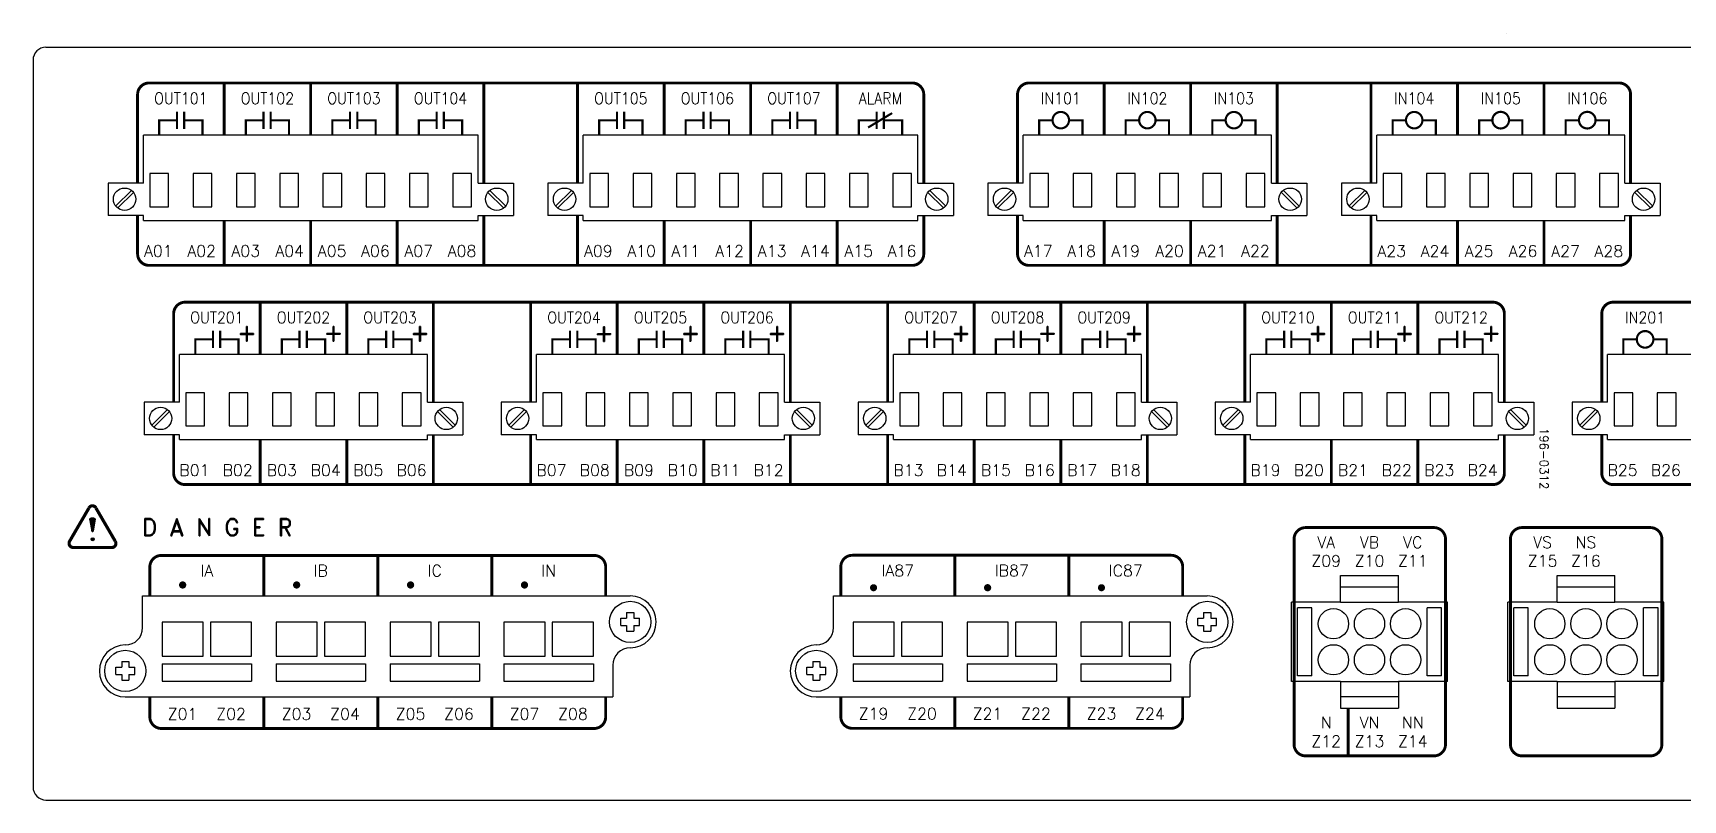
# Model space of a CAD drawing. Extents: x 3.1 to 20.4, y 5.8 to 11.5.
# Drawn here: x 3.12 to 14.56, y 6.14 to 11.46 of the extents above; entities that cross this region are included whole.
import ezdxf
from ezdxf.enums import TextEntityAlignment as Align

# ---------------------------------------------------------------- set-up
doc = ezdxf.new("R2010")
doc.units = 0
doc.header["$MEASUREMENT"] = 0
doc.layers.get('0').update_dxf_attribs({"linetype": 'CONTINUOUS'})
doc.styles.add('ROMAND', font='ROMAND', dxfattribs={"width": 0.875})
doc.styles.add('ROMANS', font='romans.shx', dxfattribs={"width": 0.875})

msp = doc.modelspace()

# ---------------------------------------------------------------- linework, layer by layer
at = {"extrusion": (0, -1, 0)}
msp.add_line((13.337, 11.458, -0.09), (13.337, 11.458, -10.02), dxfattribs=at)
for p, q in [((3.215, 11.36), (20.285, 11.36)), ((3.125, 11.27), (3.125, 6.23)), ((12.19, 7.512), (12.19, 7.697)), ((12.59, 7.512), (12.59, 7.697)), ((13.69, 7.512), (13.69, 7.697)), ((14.09, 7.512), (14.09, 7.697)), ((3.885, 7.555), (7.265, 7.555)), ((3.885, 7.335), (3.885, 7.555)), ((8.675, 7.555), (11.265, 7.555)), ((8.675, 7.335), (8.675, 7.555)), ((12.19, 7.512), (12.59, 7.512)), ((13.69, 7.512), (14.09, 7.512)), ((4.02, 7.085), (4.64, 7.085)), ((4.02, 7.085), (4.02, 6.965)), ((4.64, 7.085), (4.64, 6.965)), ((4.81, 7.085), (5.43, 7.085)), ((4.81, 7.085), (4.81, 6.965)), ((5.43, 7.085), (5.43, 6.965)), ((5.6, 7.085), (6.22, 7.085)), ((5.6, 7.085), (5.6, 6.965)), ((6.22, 7.085), (6.22, 6.965)), ((6.39, 7.085), (7.01, 7.085)), ((6.39, 7.085), (6.39, 6.965)), ((7.01, 7.085), (7.01, 6.965)), ((7.145, 7.075), (7.145, 6.855)), ((8.81, 7.085), (9.43, 7.085)), ((8.81, 7.085), (8.81, 6.965)), ((9.43, 7.085), (9.43, 6.965)), ((9.6, 7.085), (10.22, 7.085)), ((9.6, 7.085), (9.6, 6.965)), ((10.22, 7.085), (10.22, 6.965)), ((10.39, 7.085), (11.01, 7.085)), ((10.39, 7.085), (10.39, 6.965)), ((11.01, 7.085), (11.01, 6.965)), ((11.145, 7.075), (11.145, 6.855)), ((4.02, 6.965), (4.64, 6.965)), ((4.81, 6.965), (5.43, 6.965)), ((5.6, 6.965), (6.22, 6.965)), ((6.39, 6.965), (7.01, 6.965)), ((8.81, 6.965), (9.43, 6.965)), ((9.6, 6.965), (10.22, 6.965)), ((10.39, 6.965), (11.01, 6.965)), ((12.19, 6.962), (12.19, 6.777)), ((12.19, 6.962), (12.59, 6.962)), ((12.59, 6.962), (12.59, 6.777)), ((13.69, 6.962), (13.69, 6.777)), ((13.69, 6.962), (14.09, 6.962)), ((14.09, 6.962), (14.09, 6.777)), ((3.765, 6.855), (7.145, 6.855)), ((8.555, 6.855), (11.145, 6.855)), ((3.215, 6.14), (20.285, 6.14))]:
    msp.add_line(p, q)
at = {"linetype": 'CONTINUOUS', "extrusion": (0, 0, -1)}
for p, q in [((6.21, 10.749), (3.89, 10.749)), ((9.26, 10.749), (6.94, 10.749)), ((11.71, 10.749), (9.99, 10.749)), ((14.16, 10.749), (12.44, 10.749)), ((3.645, 10.418), (3.645, 10.193)), ((3.89, 10.418), (3.645, 10.418)), ((6.21, 10.418), (6.455, 10.418)), ((6.455, 10.418), (6.455, 10.193)), ((6.695, 10.418), (6.695, 10.193)), ((6.94, 10.418), (6.695, 10.418)), ((9.26, 10.418), (9.505, 10.418)), ((9.505, 10.418), (9.505, 10.193)), ((9.745, 10.418), (9.745, 10.193)), ((9.99, 10.418), (9.745, 10.418)), ((11.71, 10.418), (11.955, 10.418)), ((11.955, 10.418), (11.955, 10.193)), ((12.195, 10.418), (12.195, 10.193)), ((12.44, 10.418), (12.195, 10.418)), ((14.16, 10.418), (14.405, 10.418)), ((14.405, 10.418), (14.405, 10.193)), ((3.89, 10.193), (3.645, 10.193)), ((6.21, 10.193), (6.455, 10.193)), ((6.94, 10.193), (6.695, 10.193)), ((9.26, 10.193), (9.505, 10.193)), ((9.99, 10.193), (9.745, 10.193)), ((11.71, 10.193), (11.955, 10.193)), ((12.44, 10.193), (12.195, 10.193)), ((14.16, 10.193), (14.405, 10.193)), ((5.86, 9.229), (4.14, 9.229)), ((8.335, 9.229), (6.615, 9.229)), ((10.81, 9.229), (9.09, 9.229)), ((13.285, 9.229), (11.565, 9.229)), ((16.36, 9.229), (14.04, 9.229)), ((3.895, 8.898), (3.895, 8.673)), ((4.14, 8.898), (3.895, 8.898)), ((5.86, 8.898), (6.105, 8.898)), ((6.105, 8.898), (6.105, 8.673)), ((6.37, 8.898), (6.37, 8.673)), ((6.615, 8.898), (6.37, 8.898)), ((8.335, 8.898), (8.58, 8.898)), ((8.58, 8.898), (8.58, 8.673)), ((8.845, 8.898), (8.845, 8.673)), ((9.09, 8.898), (8.845, 8.898)), ((10.81, 8.898), (11.055, 8.898)), ((11.055, 8.898), (11.055, 8.673)), ((11.32, 8.898), (11.32, 8.673)), ((11.565, 8.898), (11.32, 8.898)), ((13.285, 8.898), (13.53, 8.898)), ((13.53, 8.898), (13.53, 8.673)), ((13.795, 8.898), (13.795, 8.673)), ((14.04, 8.898), (13.795, 8.898)), ((4.14, 8.673), (3.895, 8.673)), ((5.86, 8.673), (6.105, 8.673)), ((6.615, 8.673), (6.37, 8.673)), ((8.335, 8.673), (8.58, 8.673)), ((9.09, 8.673), (8.845, 8.673)), ((10.81, 8.673), (11.055, 8.673)), ((11.565, 8.673), (11.32, 8.673)), ((13.285, 8.673), (13.53, 8.673)), ((14.04, 8.673), (13.795, 8.673))]:
    msp.add_line(p, q, dxfattribs=at)
at = {"linetype": 'CONTINUOUS'}
for p, q in [((3.89, 10.418), (3.89, 10.749)), ((6.21, 10.418), (6.21, 10.749)), ((6.94, 10.418), (6.94, 10.749)), ((9.26, 10.418), (9.26, 10.749)), ((9.99, 10.418), (9.99, 10.749)), ((11.71, 10.418), (11.71, 10.749)), ((12.44, 10.418), (12.44, 10.749)), ((14.16, 10.418), (14.16, 10.749)), ((3.699, 10.259), (3.807, 10.367)), ((3.713, 10.245), (3.821, 10.353)), ((6.387, 10.245), (6.279, 10.353)), ((6.401, 10.259), (6.293, 10.367)), ((6.749, 10.259), (6.857, 10.367)), ((6.763, 10.245), (6.871, 10.353)), ((9.437, 10.245), (9.329, 10.353)), ((9.451, 10.259), (9.343, 10.367)), ((9.799, 10.259), (9.907, 10.367)), ((9.813, 10.245), (9.921, 10.353)), ((11.887, 10.245), (11.779, 10.353)), ((11.901, 10.259), (11.793, 10.367)), ((12.249, 10.259), (12.357, 10.367)), ((12.263, 10.245), (12.371, 10.353)), ((14.337, 10.245), (14.229, 10.353)), ((14.351, 10.259), (14.243, 10.367)), ((3.89, 10.159), (3.89, 10.193)), ((6.21, 10.159), (6.21, 10.193)), ((6.94, 10.159), (6.94, 10.193)), ((9.26, 10.159), (9.26, 10.193)), ((9.99, 10.159), (9.99, 10.193)), ((11.71, 10.159), (11.71, 10.193)), ((12.44, 10.159), (12.44, 10.193)), ((14.16, 10.159), (14.16, 10.193)), ((3.89, 10.159), (6.21, 10.159)), ((6.94, 10.159), (9.26, 10.159)), ((9.99, 10.159), (11.71, 10.159)), ((12.44, 10.159), (14.16, 10.159)), ((4.14, 8.898), (4.14, 9.229)), ((5.86, 8.898), (5.86, 9.229)), ((6.615, 8.898), (6.615, 9.229)), ((8.335, 8.898), (8.335, 9.229)), ((9.09, 8.898), (9.09, 9.229)), ((10.81, 8.898), (10.81, 9.229)), ((11.565, 8.898), (11.565, 9.229)), ((13.285, 8.898), (13.285, 9.229)), ((14.04, 8.898), (14.04, 9.229)), ((3.949, 8.739), (4.057, 8.847)), ((3.963, 8.725), (4.071, 8.833)), ((6.037, 8.725), (5.929, 8.833)), ((6.051, 8.739), (5.943, 8.847)), ((6.424, 8.739), (6.532, 8.847)), ((6.438, 8.725), (6.546, 8.833)), ((8.512, 8.725), (8.404, 8.833)), ((8.526, 8.739), (8.418, 8.847)), ((8.899, 8.739), (9.007, 8.847)), ((8.913, 8.725), (9.021, 8.833)), ((10.987, 8.725), (10.879, 8.833)), ((11.001, 8.739), (10.893, 8.847)), ((11.374, 8.739), (11.482, 8.847)), ((11.388, 8.725), (11.496, 8.833)), ((13.462, 8.725), (13.354, 8.833)), ((13.476, 8.739), (13.368, 8.847)), ((13.849, 8.739), (13.957, 8.847)), ((13.863, 8.725), (13.971, 8.833)), ((4.14, 8.639), (4.14, 8.673)), ((4.14, 8.639), (5.86, 8.639)), ((5.86, 8.639), (5.86, 8.673)), ((6.615, 8.639), (6.615, 8.673)), ((6.615, 8.639), (8.335, 8.639)), ((8.335, 8.639), (8.335, 8.673)), ((9.09, 8.639), (9.09, 8.673)), ((9.09, 8.639), (10.81, 8.639)), ((10.81, 8.639), (10.81, 8.673)), ((11.565, 8.639), (11.565, 8.673)), ((11.565, 8.639), (13.285, 8.639)), ((13.285, 8.639), (13.285, 8.673)), ((14.04, 8.639), (14.04, 8.673)), ((14.04, 8.639), (16.36, 8.639)), ((3.519, 8.088), (3.534, 8.004)), ((3.52, 8.083), (3.52, 8.09)), ((3.521, 8.079), (3.521, 8.091)), ((3.522, 8.073), (3.522, 8.091)), ((3.523, 8.067), (3.523, 8.092)), ((3.524, 8.06), (3.524, 8.093)), ((3.526, 8.054), (3.526, 8.093)), ((3.527, 8.048), (3.527, 8.093)), ((3.528, 8.042), (3.528, 8.094)), ((3.529, 8.035), (3.529, 8.094)), ((3.53, 8.029), (3.53, 8.094)), ((3.531, 8.023), (3.531, 8.095)), ((3.532, 8.017), (3.532, 8.095)), ((3.533, 8.01), (3.533, 8.095)), ((3.534, 8.004), (3.534, 8.095)), ((3.535, 8.002), (3.535, 8.095)), ((3.537, 8.002), (3.537, 8.095)), ((3.538, 8.002), (3.538, 8.095)), ((3.539, 8.002), (3.539, 8.095)), ((3.54, 8.002), (3.54, 8.095)), ((3.541, 8.002), (3.541, 8.095)), ((3.542, 8.005), (3.542, 8.095)), ((3.557, 8.088), (3.542, 8.004)), ((3.543, 8.012), (3.543, 8.095)), ((3.544, 8.018), (3.544, 8.095)), ((3.545, 8.024), (3.545, 8.095)), ((3.546, 8.031), (3.546, 8.094)), ((3.548, 8.037), (3.548, 8.094)), ((3.549, 8.043), (3.549, 8.094)), ((3.55, 8.048), (3.55, 8.094)), ((3.551, 8.055), (3.551, 8.093)), ((3.552, 8.062), (3.552, 8.093)), ((3.553, 8.068), (3.553, 8.092)), ((3.554, 8.074), (3.554, 8.092)), ((3.555, 8.079), (3.555, 8.091)), ((3.556, 8.084), (3.556, 8.091)), ((3.53, 7.943), (3.53, 7.953)), ((3.531, 7.941), (3.531, 7.954)), ((3.532, 7.94), (3.532, 7.956)), ((3.533, 7.939), (3.533, 7.956)), ((3.533, 7.939), (3.533, 7.956)), ((3.534, 7.939), (3.534, 7.957)), ((3.536, 7.938), (3.536, 7.958)), ((3.537, 7.938), (3.537, 7.958)), ((3.538, 7.937), (3.538, 7.958)), ((3.539, 7.937), (3.539, 7.958)), ((3.54, 7.938), (3.54, 7.958)), ((3.541, 7.938), (3.541, 7.958)), ((3.542, 7.938), (3.542, 7.958)), ((3.543, 7.938), (3.543, 7.957)), ((3.544, 7.939), (3.544, 7.957)), ((3.546, 7.94), (3.546, 7.956)), ((3.546, 7.94), (3.546, 7.955)), ((3.548, 7.942), (3.548, 7.954)), ((3.549, 7.943), (3.549, 7.952)), ((12.19, 7.697), (12.59, 7.697)), ((13.69, 7.697), (14.09, 7.697)), ((12.19, 7.617), (12.59, 7.617)), ((13.69, 7.617), (14.09, 7.617)), ((7.24, 7.44), (7.29, 7.44)), ((7.24, 7.44), (7.24, 7.4)), ((7.29, 7.44), (7.29, 7.4)), ((11.24, 7.44), (11.29, 7.44)), ((11.24, 7.44), (11.24, 7.4)), ((11.29, 7.44), (11.29, 7.4)), ((11.85, 6.962), (11.85, 7.512)), ((12.19, 7.512), (11.85, 7.512)), ((11.89, 7.002), (11.89, 7.472)), ((11.99, 7.472), (11.89, 7.472)), ((11.99, 7.002), (11.99, 7.472)), ((12.93, 7.512), (12.59, 7.512)), ((12.79, 7.002), (12.79, 7.472)), ((12.89, 7.472), (12.79, 7.472)), ((12.89, 7.002), (12.89, 7.472)), ((12.93, 6.962), (12.93, 7.512)), ((13.35, 6.962), (13.35, 7.512)), ((13.69, 7.512), (13.35, 7.512)), ((13.39, 7.002), (13.39, 7.472)), ((13.49, 7.472), (13.39, 7.472)), ((13.49, 7.002), (13.49, 7.472)), ((14.43, 7.512), (14.09, 7.512)), ((14.29, 7.002), (14.29, 7.472)), ((14.39, 7.472), (14.29, 7.472)), ((14.39, 7.002), (14.39, 7.472)), ((14.43, 6.962), (14.43, 7.512)), ((7.2, 7.35), (7.2, 7.4)), ((7.2, 7.4), (7.24, 7.4)), ((7.2, 7.35), (7.24, 7.35)), ((7.24, 7.35), (7.24, 7.31)), ((7.29, 7.4), (7.33, 7.4)), ((7.29, 7.35), (7.33, 7.35)), ((7.29, 7.35), (7.29, 7.31)), ((7.33, 7.35), (7.33, 7.4)), ((11.2, 7.35), (11.2, 7.4)), ((11.2, 7.4), (11.24, 7.4)), ((11.2, 7.35), (11.24, 7.35)), ((11.24, 7.35), (11.24, 7.31)), ((11.29, 7.4), (11.33, 7.4)), ((11.29, 7.35), (11.33, 7.35)), ((11.29, 7.35), (11.29, 7.31)), ((11.33, 7.35), (11.33, 7.4)), ((7.24, 7.31), (7.29, 7.31)), ((11.24, 7.31), (11.29, 7.31)), ((3.74, 7.1), (3.79, 7.1)), ((3.74, 7.1), (3.74, 7.06)), ((3.79, 7.1), (3.79, 7.06)), ((8.53, 7.1), (8.58, 7.1)), ((8.53, 7.1), (8.53, 7.06)), ((8.58, 7.1), (8.58, 7.06)), ((3.7, 7.01), (3.7, 7.06)), ((3.7, 7.06), (3.74, 7.06)), ((3.7, 7.01), (3.74, 7.01)), ((3.74, 7.01), (3.74, 6.97)), ((3.79, 7.06), (3.83, 7.06)), ((3.79, 7.01), (3.83, 7.01)), ((3.79, 7.01), (3.79, 6.97)), ((3.83, 7.01), (3.83, 7.06)), ((8.49, 7.01), (8.49, 7.06)), ((8.49, 7.06), (8.53, 7.06)), ((8.49, 7.01), (8.53, 7.01)), ((8.53, 7.01), (8.53, 6.97)), ((8.58, 7.06), (8.62, 7.06)), ((8.58, 7.01), (8.62, 7.01)), ((8.58, 7.01), (8.58, 6.97)), ((8.62, 7.01), (8.62, 7.06)), ((11.99, 7.002), (11.89, 7.002)), ((12.89, 7.002), (12.79, 7.002)), ((13.49, 7.002), (13.39, 7.002)), ((14.39, 7.002), (14.29, 7.002)), ((3.74, 6.97), (3.79, 6.97)), ((8.53, 6.97), (8.58, 6.97)), ((12.19, 6.962), (11.85, 6.962)), ((12.93, 6.962), (12.59, 6.962)), ((13.69, 6.962), (13.35, 6.962)), ((14.43, 6.962), (14.09, 6.962)), ((12.19, 6.857), (12.59, 6.857)), ((12.19, 6.777), (12.59, 6.777)), ((13.69, 6.857), (14.09, 6.857)), ((13.69, 6.777), (14.09, 6.777))]:
    msp.add_line(p, q, dxfattribs=at)
at = {"const_width": 0.02}
for points in [[(3.85, 10.418), (3.85, 11.032, -0.414214), (3.93, 11.112), (9.22, 11.112, -0.414214), (9.3, 11.032), (9.3, 10.418)], [(9.95, 10.418), (9.95, 11.032, -0.414214), (10.03, 11.112), (14.12, 11.112, -0.414214), (14.2, 11.032), (14.2, 10.418)], [(9.3, 10.193), (9.3, 9.927, -0.414214), (9.22, 9.847), (3.93, 9.847, -0.414214), (3.85, 9.927), (3.85, 10.193)], [(14.2, 10.193), (14.2, 9.927, -0.414214), (14.12, 9.847), (10.03, 9.847, -0.414214), (9.95, 9.927), (9.95, 10.193)], [(4.1, 8.898), (4.1, 9.512, -0.414214), (4.18, 9.592), (13.245, 9.592, -0.414214), (13.325, 9.512), (13.325, 8.898)], [(14, 8.898), (14, 9.512, -0.414214), (14.08, 9.592), (19.395, 9.592, -0.414214), (19.475, 9.512), (19.475, 8.898)], [(13.325, 8.673), (13.325, 8.407, -0.414214), (13.245, 8.327), (4.18, 8.327, -0.414214), (4.1, 8.407), (4.1, 8.673)], [(19.475, 8.673), (19.475, 8.407, -0.414214), (19.395, 8.327), (14.08, 8.327, -0.414214), (14, 8.407), (14, 8.673)], [(3.935, 7.555), (3.935, 7.756, -0.414214), (4.015, 7.836), (7.015, 7.836, -0.414214), (7.095, 7.756), (7.095, 7.555)], [(8.725, 7.555), (8.725, 7.757, -0.414214), (8.805, 7.837), (11.015, 7.837, -0.414214), (11.095, 7.757), (11.095, 7.555)], [(7.095, 6.855), (7.095, 6.716, -0.414214), (7.015, 6.636), (4.015, 6.636, -0.414214), (3.935, 6.716), (3.935, 6.855)], [(11.095, 6.855), (11.095, 6.717, -0.414214), (11.015, 6.637), (8.805, 6.637, -0.414214), (8.725, 6.717), (8.725, 6.855)]]:
    msp.add_lwpolyline(points, format="xyb", dxfattribs=at)
at = {"linetype": 'CONTINUOUS'}
for points, const_width in [([(4.45, 11.112), (4.45, 10.749)], 0.02), ([(5.05, 11.112), (5.05, 10.749)], 0.02), ([(5.65, 11.112), (5.65, 10.749)], 0.02), ([(6.25, 11.112), (6.25, 10.418)], 0.02), ([(6.9, 11.112), (6.9, 10.418)], 0.02), ([(7.5, 11.112), (7.5, 10.749)], 0.02), ([(8.1, 11.112), (8.1, 10.749)], 0.02), ([(8.7, 11.112), (8.7, 10.749)], 0.02), ([(11.75, 11.112), (11.75, 10.418)], 0.02), ([(12.4, 11.112), (12.4, 10.418)], 0.02), ([(4.123, 10.913), (4.123, 10.793)], 0.015), ([(4.173, 10.913), (4.173, 10.793)], 0.015), ([(4.723, 10.913), (4.723, 10.793)], 0.015), ([(4.773, 10.913), (4.773, 10.793)], 0.015), ([(5.323, 10.913), (5.323, 10.793)], 0.015), ([(5.373, 10.913), (5.373, 10.793)], 0.015), ([(5.923, 10.913), (5.923, 10.793)], 0.015), ([(5.973, 10.913), (5.973, 10.793)], 0.015), ([(7.173, 10.913), (7.173, 10.793)], 0.015), ([(7.223, 10.913), (7.223, 10.793)], 0.015), ([(7.773, 10.913), (7.773, 10.793)], 0.015), ([(7.823, 10.913), (7.823, 10.793)], 0.015), ([(8.373, 10.913), (8.373, 10.793)], 0.015), ([(8.423, 10.913), (8.423, 10.793)], 0.015), ([(8.973, 10.913), (8.973, 10.793)], 0.015), ([(9.023, 10.913), (9.023, 10.793)], 0.015), ([(4.123, 10.853), (4, 10.853), (4, 10.749)], 0.015), ([(4.177, 10.853), (4.3, 10.853), (4.3, 10.749)], 0.015), ([(4.723, 10.853), (4.6, 10.853), (4.6, 10.749)], 0.015), ([(4.777, 10.853), (4.9, 10.853), (4.9, 10.749)], 0.015), ([(5.323, 10.853), (5.2, 10.853), (5.2, 10.749)], 0.015), ([(5.377, 10.853), (5.5, 10.853), (5.5, 10.749)], 0.015), ([(5.923, 10.853), (5.8, 10.853), (5.8, 10.749)], 0.015), ([(5.977, 10.853), (6.1, 10.853), (6.1, 10.749)], 0.015), ([(7.173, 10.853), (7.05, 10.853), (7.05, 10.749)], 0.015), ([(7.227, 10.853), (7.35, 10.853), (7.35, 10.749)], 0.015), ([(7.773, 10.853), (7.65, 10.853), (7.65, 10.749)], 0.015), ([(7.827, 10.853), (7.95, 10.853), (7.95, 10.749)], 0.015), ([(8.373, 10.853), (8.25, 10.853), (8.25, 10.749)], 0.015), ([(8.427, 10.853), (8.55, 10.853), (8.55, 10.749)], 0.015), ([(8.973, 10.853), (8.85, 10.853), (8.85, 10.749)], 0.015), ([(9.027, 10.853), (9.15, 10.853), (9.15, 10.749)], 0.015), ([(10.193, 10.853), (10.1, 10.853), (10.1, 10.749)], 0.015), ([(10.307, 10.853), (10.4, 10.853), (10.4, 10.749)], 0.015), ([(10.793, 10.853), (10.7, 10.853), (10.7, 10.749)], 0.015), ([(10.907, 10.853), (11, 10.853), (11, 10.749)], 0.015), ([(11.393, 10.853), (11.3, 10.853), (11.3, 10.749)], 0.015), ([(11.507, 10.853), (11.6, 10.853), (11.6, 10.749)], 0.015), ([(12.643, 10.853), (12.55, 10.853), (12.55, 10.749)], 0.015), ([(12.757, 10.853), (12.85, 10.853), (12.85, 10.749)], 0.015), ([(13.242, 10.853), (13.15, 10.853), (13.15, 10.749)], 0.015), ([(13.357, 10.853), (13.45, 10.853), (13.45, 10.749)], 0.015), ([(13.842, 10.853), (13.75, 10.853), (13.75, 10.749)], 0.015), ([(13.957, 10.853), (14.05, 10.853), (14.05, 10.749)], 0.015), ([(6.25, 10.193), (6.25, 9.847)], 0.02), ([(6.9, 10.193), (6.9, 9.847)], 0.02), ([(11.75, 10.193), (11.75, 9.847)], 0.02), ([(12.4, 10.193), (12.4, 9.847)], 0.02), ([(4.45, 10.159), (4.45, 9.847)], 0.02), ([(5.05, 10.159), (5.05, 9.847)], 0.02), ([(5.65, 10.159), (5.65, 9.847)], 0.02), ([(7.5, 10.159), (7.5, 9.847)], 0.02), ([(8.1, 10.159), (8.1, 9.847)], 0.02), ([(8.7, 10.159), (8.7, 9.847)], 0.02), ([(4.373, 9.394), (4.373, 9.274)], 0.015), ([(4.423, 9.394), (4.423, 9.274)], 0.015), ([(4.973, 9.394), (4.973, 9.274)], 0.015), ([(5.023, 9.394), (5.023, 9.274)], 0.015), ([(5.573, 9.394), (5.573, 9.274)], 0.015), ([(5.623, 9.394), (5.623, 9.274)], 0.015), ([(6.848, 9.394), (6.848, 9.274)], 0.015), ([(6.898, 9.394), (6.898, 9.274)], 0.015), ([(7.448, 9.394), (7.448, 9.274)], 0.015), ([(7.498, 9.394), (7.498, 9.274)], 0.015), ([(8.048, 9.394), (8.048, 9.274)], 0.015), ([(8.098, 9.394), (8.098, 9.274)], 0.015), ([(9.323, 9.394), (9.323, 9.274)], 0.015), ([(9.373, 9.394), (9.373, 9.274)], 0.015), ([(9.923, 9.394), (9.923, 9.274)], 0.015), ([(9.973, 9.394), (9.973, 9.274)], 0.015), ([(10.523, 9.394), (10.523, 9.274)], 0.015), ([(10.573, 9.394), (10.573, 9.274)], 0.015), ([(11.798, 9.394), (11.798, 9.274)], 0.015), ([(11.848, 9.394), (11.848, 9.274)], 0.015), ([(12.398, 9.394), (12.398, 9.274)], 0.015), ([(12.448, 9.394), (12.448, 9.274)], 0.015), ([(12.998, 9.394), (12.998, 9.274)], 0.015), ([(13.048, 9.394), (13.048, 9.274)], 0.015), ([(4.373, 9.334), (4.25, 9.334), (4.25, 9.229)], 0.015), ([(4.427, 9.334), (4.55, 9.334), (4.55, 9.229)], 0.015), ([(4.973, 9.334), (4.85, 9.334), (4.85, 9.229)], 0.015), ([(5.027, 9.334), (5.15, 9.334), (5.15, 9.229)], 0.015), ([(5.573, 9.334), (5.45, 9.334), (5.45, 9.229)], 0.015), ([(5.627, 9.334), (5.75, 9.334), (5.75, 9.229)], 0.015), ([(6.848, 9.334), (6.725, 9.334), (6.725, 9.229)], 0.015), ([(6.902, 9.334), (7.025, 9.334), (7.025, 9.229)], 0.015), ([(7.448, 9.334), (7.325, 9.334), (7.325, 9.229)], 0.015), ([(7.502, 9.334), (7.625, 9.334), (7.625, 9.229)], 0.015), ([(8.048, 9.334), (7.925, 9.334), (7.925, 9.229)], 0.015), ([(8.102, 9.334), (8.225, 9.334), (8.225, 9.229)], 0.015), ([(9.323, 9.334), (9.2, 9.334), (9.2, 9.229)], 0.015), ([(9.377, 9.334), (9.5, 9.334), (9.5, 9.229)], 0.015), ([(9.923, 9.334), (9.8, 9.334), (9.8, 9.229)], 0.015), ([(9.977, 9.334), (10.1, 9.334), (10.1, 9.229)], 0.015), ([(10.523, 9.334), (10.4, 9.334), (10.4, 9.229)], 0.015), ([(10.577, 9.334), (10.7, 9.334), (10.7, 9.229)], 0.015), ([(11.798, 9.334), (11.675, 9.334), (11.675, 9.229)], 0.015), ([(11.852, 9.334), (11.975, 9.334), (11.975, 9.229)], 0.015), ([(12.398, 9.334), (12.275, 9.334), (12.275, 9.229)], 0.015), ([(12.452, 9.334), (12.575, 9.334), (12.575, 9.229)], 0.015), ([(12.998, 9.334), (12.875, 9.334), (12.875, 9.229)], 0.015), ([(13.052, 9.334), (13.175, 9.334), (13.175, 9.229)], 0.015), ([(3.378, 7.933), (3.513, 8.165)], 0.022), ([(3.696, 7.933), (3.561, 8.165)], 0.022), ([(3.402, 7.891), (3.672, 7.891)], 0.022)]:
    msp.add_lwpolyline(points, dxfattribs=dict(at, const_width=const_width))
for points, const_width in [([(10.55, 11.111), (10.55, 10.749)], 0.02), ([(11.15, 11.111), (11.15, 10.749)], 0.02), ([(13, 11.111), (13, 10.749)], 0.02), ([(13.6, 11.111), (13.6, 10.749)], 0.02), ([(9.081, 10.903), (8.914, 10.803)], 0.015), ([(10.55, 10.159), (10.55, 9.847)], 0.02), ([(11.15, 10.159), (11.15, 9.847)], 0.02), ([(13, 10.159), (13, 9.847)], 0.02), ([(13.6, 10.159), (13.6, 9.847)], 0.02), ([(4.7, 9.592), (4.7, 9.229)], 0.02), ([(5.3, 9.592), (5.3, 9.229)], 0.02), ([(5.9, 9.592), (5.9, 8.898)], 0.02), ([(6.575, 9.592), (6.575, 8.898)], 0.02), ([(7.175, 9.592), (7.175, 9.229)], 0.02), ([(7.775, 9.592), (7.775, 9.229)], 0.02), ([(8.375, 9.592), (8.375, 8.898)], 0.02), ([(9.05, 9.592), (9.05, 8.898)], 0.02), ([(9.65, 9.592), (9.65, 9.229)], 0.02), ([(10.25, 9.592), (10.25, 9.229)], 0.02), ([(10.85, 9.592), (10.85, 8.898)], 0.02), ([(11.525, 9.592), (11.525, 8.898)], 0.02), ([(12.125, 9.592), (12.125, 9.229)], 0.02), ([(12.725, 9.592), (12.725, 9.229)], 0.02), ([(14.15, 9.229), (14.15, 9.334), (14.243, 9.334)], 0.015), ([(14.45, 9.229), (14.45, 9.334), (14.358, 9.334)], 0.015), ([(4.7, 8.639), (4.7, 8.327)], 0.02), ([(5.3, 8.639), (5.3, 8.327)], 0.02), ([(5.9, 8.673), (5.9, 8.327)], 0.02), ([(6.575, 8.673), (6.575, 8.327)], 0.02), ([(7.175, 8.639), (7.175, 8.327)], 0.02), ([(7.775, 8.639), (7.775, 8.327)], 0.02), ([(8.375, 8.673), (8.375, 8.327)], 0.02), ([(9.05, 8.673), (9.05, 8.327)], 0.02), ([(9.65, 8.639), (9.65, 8.327)], 0.02), ([(10.25, 8.639), (10.25, 8.327)], 0.02), ([(10.85, 8.673), (10.85, 8.327)], 0.02), ([(11.525, 8.673), (11.525, 8.327)], 0.02), ([(12.125, 8.639), (12.125, 8.327)], 0.02), ([(12.725, 8.639), (12.725, 8.327)], 0.02), ([(4.725, 7.836), (4.725, 7.555)], 0.02), ([(5.515, 7.836), (5.515, 7.555)], 0.02), ([(6.305, 7.836), (6.305, 7.555)], 0.02), ([(9.515, 7.837), (9.515, 7.555)], 0.02), ([(10.305, 7.837), (10.305, 7.555)], 0.02), ([(4.725, 6.855), (4.725, 6.636)], 0.02), ([(5.515, 6.855), (5.515, 6.636)], 0.02), ([(6.305, 6.855), (6.305, 6.636)], 0.02), ([(9.515, 6.855), (9.515, 6.637)], 0.02), ([(10.305, 6.855), (10.305, 6.637)], 0.02), ([(12.242, 6.777), (12.242, 6.446)], 0.02)]:
    msp.add_lwpolyline(points, dxfattribs=dict(const_width=const_width))
at = {"linetype": 'CONTINUOUS', "const_width": 0.015}
for points in [[(10.193, 10.854, 1), (10.307, 10.854, 1)], [(10.793, 10.854, 1), (10.907, 10.854, 1)], [(11.393, 10.854, 1), (11.507, 10.854, 1)], [(12.643, 10.854, 1), (12.757, 10.854, 1)], [(13.242, 10.854, 1), (13.357, 10.854, 1)], [(13.842, 10.854, 1), (13.957, 10.854, 1)]]:
    msp.add_lwpolyline(points, format="xyb", close=True, dxfattribs=at)
for points in [[(4.065, 10.484), (3.935, 10.484), (3.935, 10.254), (4.065, 10.254)], [(4.235, 10.254), (4.365, 10.254), (4.365, 10.484), (4.235, 10.484)], [(4.535, 10.254), (4.665, 10.254), (4.665, 10.484), (4.535, 10.484)], [(4.835, 10.254), (4.965, 10.254), (4.965, 10.484), (4.835, 10.484)], [(5.135, 10.254), (5.265, 10.254), (5.265, 10.484), (5.135, 10.484)], [(5.435, 10.254), (5.565, 10.254), (5.565, 10.484), (5.435, 10.484)], [(5.735, 10.254), (5.865, 10.254), (5.865, 10.484), (5.735, 10.484)], [(6.035, 10.254), (6.165, 10.254), (6.165, 10.484), (6.035, 10.484)], [(7.115, 10.484), (6.985, 10.484), (6.985, 10.254), (7.115, 10.254)], [(7.285, 10.254), (7.415, 10.254), (7.415, 10.484), (7.285, 10.484)], [(7.585, 10.254), (7.715, 10.254), (7.715, 10.484), (7.585, 10.484)], [(7.885, 10.254), (8.015, 10.254), (8.015, 10.484), (7.885, 10.484)], [(8.185, 10.254), (8.315, 10.254), (8.315, 10.484), (8.185, 10.484)], [(8.485, 10.254), (8.615, 10.254), (8.615, 10.484), (8.485, 10.484)], [(8.785, 10.254), (8.915, 10.254), (8.915, 10.484), (8.785, 10.484)], [(9.085, 10.254), (9.215, 10.254), (9.215, 10.484), (9.085, 10.484)], [(10.165, 10.484), (10.035, 10.484), (10.035, 10.254), (10.165, 10.254)], [(10.335, 10.254), (10.465, 10.254), (10.465, 10.484), (10.335, 10.484)], [(10.635, 10.254), (10.765, 10.254), (10.765, 10.484), (10.635, 10.484)], [(10.935, 10.254), (11.065, 10.254), (11.065, 10.484), (10.935, 10.484)], [(11.235, 10.254), (11.365, 10.254), (11.365, 10.484), (11.235, 10.484)], [(11.535, 10.254), (11.665, 10.254), (11.665, 10.484), (11.535, 10.484)], [(12.615, 10.484), (12.485, 10.484), (12.485, 10.254), (12.615, 10.254)], [(12.785, 10.254), (12.915, 10.254), (12.915, 10.484), (12.785, 10.484)], [(13.085, 10.254), (13.215, 10.254), (13.215, 10.484), (13.085, 10.484)], [(13.385, 10.254), (13.515, 10.254), (13.515, 10.484), (13.385, 10.484)], [(13.685, 10.254), (13.815, 10.254), (13.815, 10.484), (13.685, 10.484)], [(13.985, 10.254), (14.115, 10.254), (14.115, 10.484), (13.985, 10.484)], [(4.315, 8.964), (4.185, 8.964), (4.185, 8.734), (4.315, 8.734)], [(4.485, 8.734), (4.615, 8.734), (4.615, 8.964), (4.485, 8.964)], [(4.785, 8.734), (4.915, 8.734), (4.915, 8.964), (4.785, 8.964)], [(5.085, 8.734), (5.215, 8.734), (5.215, 8.964), (5.085, 8.964)], [(5.385, 8.734), (5.515, 8.734), (5.515, 8.964), (5.385, 8.964)], [(5.685, 8.734), (5.815, 8.734), (5.815, 8.964), (5.685, 8.964)], [(6.79, 8.964), (6.66, 8.964), (6.66, 8.734), (6.79, 8.734)], [(6.96, 8.734), (7.09, 8.734), (7.09, 8.964), (6.96, 8.964)], [(7.26, 8.734), (7.39, 8.734), (7.39, 8.964), (7.26, 8.964)], [(7.56, 8.734), (7.69, 8.734), (7.69, 8.964), (7.56, 8.964)], [(7.86, 8.734), (7.99, 8.734), (7.99, 8.964), (7.86, 8.964)], [(8.16, 8.734), (8.29, 8.734), (8.29, 8.964), (8.16, 8.964)], [(9.265, 8.964), (9.135, 8.964), (9.135, 8.734), (9.265, 8.734)], [(9.435, 8.734), (9.565, 8.734), (9.565, 8.964), (9.435, 8.964)], [(9.735, 8.734), (9.865, 8.734), (9.865, 8.964), (9.735, 8.964)], [(10.035, 8.734), (10.165, 8.734), (10.165, 8.964), (10.035, 8.964)], [(10.335, 8.734), (10.465, 8.734), (10.465, 8.964), (10.335, 8.964)], [(10.635, 8.734), (10.765, 8.734), (10.765, 8.964), (10.635, 8.964)], [(11.74, 8.964), (11.61, 8.964), (11.61, 8.734), (11.74, 8.734)], [(11.91, 8.734), (12.04, 8.734), (12.04, 8.964), (11.91, 8.964)], [(12.21, 8.734), (12.34, 8.734), (12.34, 8.964), (12.21, 8.964)], [(12.51, 8.734), (12.64, 8.734), (12.64, 8.964), (12.51, 8.964)], [(12.81, 8.734), (12.94, 8.734), (12.94, 8.964), (12.81, 8.964)], [(13.11, 8.734), (13.24, 8.734), (13.24, 8.964), (13.11, 8.964)], [(14.215, 8.964), (14.085, 8.964), (14.085, 8.734), (14.215, 8.734)], [(14.385, 8.734), (14.515, 8.734), (14.515, 8.964), (14.385, 8.964)], [(4.02, 7.137), (4.305, 7.137), (4.305, 7.372), (4.02, 7.372)], [(4.355, 7.137), (4.64, 7.137), (4.64, 7.372), (4.355, 7.372)], [(4.81, 7.137), (5.095, 7.137), (5.095, 7.372), (4.81, 7.372)], [(5.145, 7.137), (5.43, 7.137), (5.43, 7.372), (5.145, 7.372)], [(5.6, 7.137), (5.885, 7.137), (5.885, 7.372), (5.6, 7.372)], [(5.935, 7.137), (6.22, 7.137), (6.22, 7.372), (5.935, 7.372)], [(6.39, 7.137), (6.675, 7.137), (6.675, 7.372), (6.39, 7.372)], [(6.725, 7.137), (7.01, 7.137), (7.01, 7.372), (6.725, 7.372)], [(8.81, 7.137), (9.095, 7.137), (9.095, 7.372), (8.81, 7.372)], [(9.145, 7.137), (9.43, 7.137), (9.43, 7.372), (9.145, 7.372)], [(9.6, 7.137), (9.885, 7.137), (9.885, 7.372), (9.6, 7.372)], [(9.935, 7.137), (10.22, 7.137), (10.22, 7.372), (9.935, 7.372)], [(10.39, 7.137), (10.675, 7.137), (10.675, 7.372), (10.39, 7.372)], [(10.725, 7.137), (11.01, 7.137), (11.01, 7.372), (10.725, 7.372)]]:
    msp.add_lwpolyline(points, close=True)
for points, const_width in [([(14.243, 9.334, 1), (14.358, 9.334, 1)], 0.015), ([(11.867, 7.949, -0.414214), (11.947, 8.029), (12.837, 8.029, -0.414214), (12.917, 7.949), (12.917, 6.526, -0.414214), (12.837, 6.446), (11.947, 6.446, -0.414214), (11.867, 6.526)], 0.02), ([(14.417, 6.526, -0.414214), (14.337, 6.446), (13.447, 6.446, -0.414214), (13.367, 6.526), (13.367, 7.949, -0.414214), (13.447, 8.029), (14.337, 8.029, -0.414214), (14.417, 7.949)], 0.02), ([(4.15, 7.631, 1), (4.175, 7.631, 1)], 0.025), ([(4.94, 7.631, 1), (4.965, 7.631, 1)], 0.025), ([(5.73, 7.631, 1), (5.755, 7.631, 1)], 0.025), ([(6.52, 7.631, 1), (6.545, 7.631, 1)], 0.025), ([(8.94, 7.612, 1), (8.964, 7.612, 1)], 0.025), ([(9.73, 7.612, 1), (9.755, 7.612, 1)], 0.025), ([(10.52, 7.612, 1), (10.544, 7.612, 1)], 0.025)]:
    msp.add_lwpolyline(points, format="xyb", close=True, dxfattribs=dict(const_width=const_width))
at = {"linetype": 'CONTINUOUS', "const_width": 0.022}
for points in [[(3.561, 8.166, 0.575689), (3.513, 8.166, 0.575689)], [(3.379, 7.934, 0.563069), (3.403, 7.891, 0.563069)], [(3.672, 7.891, 0.578182), (3.696, 7.932, 0.578182)]]:
    msp.add_lwpolyline(points, format="xyb", dxfattribs=at)
at = {"linetype": 'CONTINUOUS'}
for centre, radius in [((3.76, 10.306), 0.0775), ((6.34, 10.306), 0.0775), ((6.81, 10.306), 0.0775), ((9.39, 10.306), 0.0775), ((9.86, 10.306), 0.0775), ((11.84, 10.306), 0.0775), ((12.31, 10.306), 0.0775), ((14.29, 10.306), 0.0775), ((4.01, 8.786), 0.0775), ((5.99, 8.786), 0.0775), ((6.485, 8.786), 0.0775), ((8.465, 8.786), 0.0775), ((8.96, 8.786), 0.0775), ((10.94, 8.786), 0.0775), ((11.435, 8.786), 0.0775), ((13.415, 8.786), 0.0775), ((13.91, 8.786), 0.0775), ((3.539, 7.948), 0.0104), ((12.14, 7.362), 0.105), ((12.39, 7.362), 0.105), ((12.64, 7.362), 0.105), ((13.64, 7.362), 0.105), ((13.89, 7.362), 0.105), ((14.14, 7.362), 0.105), ((12.14, 7.112), 0.105), ((12.39, 7.112), 0.105), ((12.64, 7.112), 0.105), ((13.64, 7.112), 0.105), ((13.89, 7.112), 0.105), ((14.14, 7.112), 0.105)]:
    msp.add_circle(centre, radius, dxfattribs=at)
for centre in [(7.265, 7.375), (11.265, 7.375), (3.765, 7.035), (8.555, 7.035)]:
    msp.add_circle(centre, 0.143)
for centre, radius, start, end in [((3.215, 11.27), 0.09, 90, 180), ((7.265, 7.375), 0.18, 270, 90), ((11.265, 7.375), 0.18, 270, 90), ((3.765, 7.335), 0.12, 270, 0), ((8.555, 7.335), 0.12, 270, 0), ((3.765, 7.035), 0.18, 90, 270), ((8.555, 7.035), 0.18, 90, 270), ((7.265, 7.075), 0.12, 90, 180), ((11.265, 7.075), 0.12, 90, 180), ((3.215, 6.23), 0.09, 180, 270)]:
    msp.add_arc(centre, radius, start, end)
for centre, radius, start, end in [((3.522, 8.088), 0.00252, 114.4954, 180.0697), ((3.538, 8.06), 0.0353, 60.1201, 119.7369), ((3.555, 8.089), 0.00204, 340.8113, 53.7637), ((3.537, 8.004), 0.0022, 190.0021, 236.7048), ((3.538, 8.006), 0.00488, 235.1611, 301.4494), ((3.539, 8.004), 0.0022, 303.1837, 349.9568)]:
    msp.add_arc(centre, radius, start, end, dxfattribs=at)

# ---------------------------------------------------------------- texts
at = {"linetype": 'CONTINUOUS', "style": 'ROMAND', "width": 0.9}
for s, p in [('OUT101', (4.15, 10.965)), ('OUT102', (4.75, 10.965)), ('OUT103', (5.35, 10.965)), ('OUT104', (5.95, 10.965)), ('OUT105', (7.2, 10.965)), ('OUT106', (7.8, 10.965)), ('OUT107', (8.4, 10.965)), ('ALARM', (9, 10.965)), ('IN101', (10.25, 10.965)), ('IN102', (10.85, 10.965)), ('IN103', (11.45, 10.965)), ('IN104', (12.7, 10.965)), ('IN105', (13.3, 10.965)), ('IN106', (13.9, 10.965)), ('OUT201', (4.4, 9.446)), ('OUT202', (5, 9.446)), ('OUT203', (5.6, 9.446)), ('OUT204', (6.875, 9.446)), ('OUT205', (7.475, 9.446)), ('OUT206', (8.075, 9.446)), ('OUT207', (9.35, 9.446)), ('OUT208', (9.95, 9.446)), ('OUT209', (10.55, 9.446)), ('OUT210', (11.825, 9.446)), ('OUT211', (12.425, 9.446)), ('OUT212', (13.025, 9.446)), ('IN201', (14.3, 9.446))]:
    msp.add_text(s, height=0.08, dxfattribs=at).set_placement(p, align=Align.CENTER)
at = {"linetype": 'CONTINUOUS', "style": 'ROMAND'}
for s, p in [('A01', (3.994, 9.947)), ('A02', (4.294, 9.947)), ('A03', (4.6, 9.947)), ('A04', (4.904, 9.947)), ('A05', (5.199, 9.947)), ('A06', (5.499, 9.947)), ('A07', (5.799, 9.947)), ('A08', (6.099, 9.947)), ('A09', (7.044, 9.947)), ('A10', (7.344, 9.947)), ('A11', (7.65, 9.947)), ('A12', (7.954, 9.947)), ('A13', (8.249, 9.947)), ('A14', (8.549, 9.947)), ('A15', (8.849, 9.947)), ('A16', (9.149, 9.947))]:
    msp.add_text(s, height=0.08, dxfattribs=at).set_placement(p, align=Align.MIDDLE)
at = {"style": 'ROMAND'}
for s, p in [('A17', (10.094, 9.947)), ('A18', (10.394, 9.947)), ('A19', (10.7, 9.947)), ('A20', (11.004, 9.947)), ('A21', (11.299, 9.947)), ('A22', (11.599, 9.947)), ('A23', (12.544, 9.946)), ('A24', (12.844, 9.946)), ('A25', (13.15, 9.946)), ('A26', (13.454, 9.946)), ('A27', (13.749, 9.946)), ('A28', (14.049, 9.946)), ('B01', (4.244, 8.427)), ('B02', (4.544, 8.427)), ('B03', (4.85, 8.427)), ('B04', (5.154, 8.427)), ('B05', (5.449, 8.427)), ('B06', (5.749, 8.427)), ('B07', (6.719, 8.427)), ('B08', (7.019, 8.427)), ('B09', (7.325, 8.427)), ('B10', (7.629, 8.427)), ('B11', (7.924, 8.427)), ('B12', (8.224, 8.427)), ('B13', (9.194, 8.427)), ('B14', (9.494, 8.427)), ('B15', (9.8, 8.427)), ('B16', (10.104, 8.427)), ('B17', (10.399, 8.427)), ('B18', (10.699, 8.427)), ('B19', (11.669, 8.427)), ('B20', (11.969, 8.427)), ('B21', (12.275, 8.427)), ('B22', (12.579, 8.427)), ('B23', (12.874, 8.427)), ('B24', (13.174, 8.427)), ('B25', (14.144, 8.427)), ('B26', (14.444, 8.427))]:
    msp.add_text(s, height=0.08, dxfattribs=at).set_placement(p, align=Align.MIDDLE)
for p in [(4.608, 9.315), (5.208, 9.316), (5.808, 9.315), (7.083, 9.314), (7.683, 9.315), (8.283, 9.315), (9.558, 9.315), (10.158, 9.316), (10.758, 9.315), (12.033, 9.315), (12.633, 9.315), (13.233, 9.316)]:
    msp.add_text('+', height=0.125, dxfattribs=at).set_placement(p, align=Align.CENTER)
at = {"style": 'ROMANS'}
msp.add_text('196-0312', height=0.06, rotation=270, dxfattribs=at).set_placement((13.57, 8.721))
at = {"linetype": 'CONTINUOUS', "style": 'ROMAND'}
msp.add_text('D A N G E R', height=0.12, dxfattribs=at).set_placement((3.88, 7.971))
for s, p in [('VA', (12.09, 7.887)), ('VB', (12.39, 7.887)), ('VC', (12.69, 7.887)), ('VS', (13.59, 7.887)), ('NS', (13.89, 7.887)), ('Z09', (12.09, 7.758)), ('Z10', (12.39, 7.758)), ('Z11', (12.69, 7.758)), ('Z15', (13.59, 7.758)), ('Z16', (13.89, 7.758)), ('IA', (4.33, 7.69)), ('IB', (5.12, 7.69)), ('IC', (5.91, 7.69)), ('IN', (6.7, 7.69)), ('IA87', (9.12, 7.691)), ('IB87', (9.91, 7.691)), ('IC87', (10.7, 7.691)), ('Z01', (4.162, 6.697)), ('Z02', (4.498, 6.697)), ('Z03', (4.952, 6.697)), ('Z04', (5.288, 6.697)), ('Z05', (5.742, 6.697)), ('Z06', (6.078, 6.697)), ('Z07', (6.532, 6.697)), ('Z08', (6.868, 6.697)), ('Z19', (8.952, 6.698)), ('Z20', (9.288, 6.698)), ('Z21', (9.742, 6.698)), ('Z22', (10.078, 6.698)), ('Z23', (10.532, 6.698)), ('Z24', (10.868, 6.698)), ('N', (12.09, 6.637)), ('VN', (12.39, 6.637)), ('NN', (12.69, 6.637)), ('Z12', (12.09, 6.507)), ('Z13', (12.39, 6.507)), ('Z14', (12.69, 6.507))]:
    msp.add_text(s, height=0.08, dxfattribs=at).set_placement(p, align=Align.CENTER)

doc.saveas('drawing.dxf')
